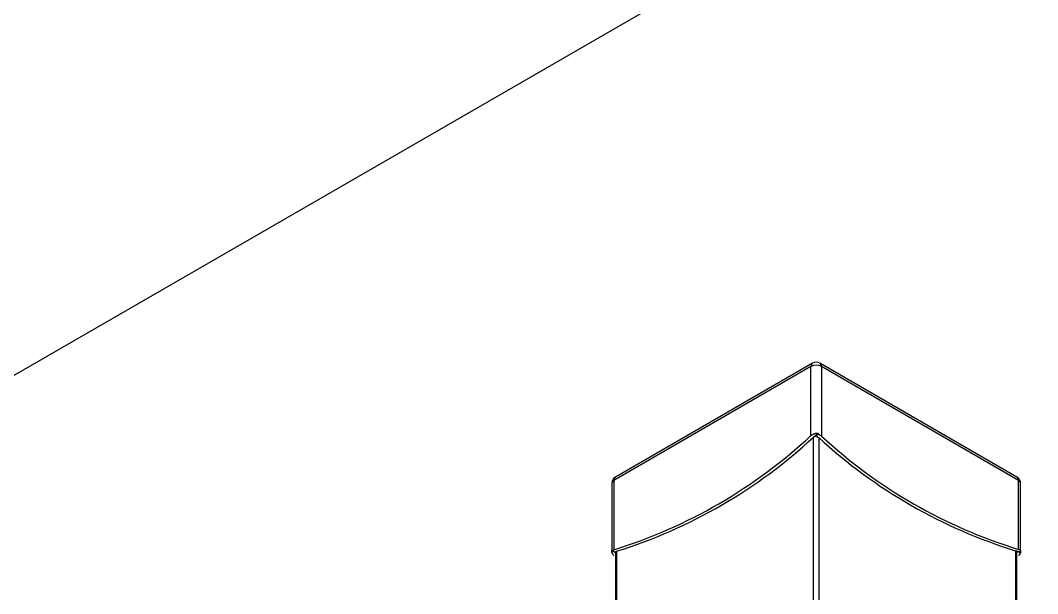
# Model space of a CAD drawing. Header units: millimetres. Extents: x 206 to 880, y 122 to 722.
# Drawn here: x 745.47 to 773.21, y 305.98 to 321.61 of the extents above; entities that cross this region are included whole.
import ezdxf

# ---------------------------------------------------------------- set-up
doc = ezdxf.new("R2010")
doc.units = ezdxf.units.MM

msp = doc.modelspace()

# ---------------------------------------------------------------- linework, layer by layer
at = {"color": 7, "linetype": 'Continuous', "lineweight": 25}
for p, q in [((713.435, 293.539), (826.572, 358.852)), ((767.033, 312.172), (761.659, 309.069)), ((767.075, 312.263), (761.701, 309.161)), ((767.033, 310.291), (767.033, 312.172)), ((772.649, 309.161), (767.275, 312.263)), ((767.316, 312.172), (767.316, 310.279)), ((772.69, 309.069), (767.316, 312.172)), ((767.104, 301.322), (767.104, 310.25)), ((767.123, 310.343), (767.123, 310.347)), ((767.134, 310.336), (767.123, 310.343)), ((767.134, 310.277), (767.226, 310.33)), ((767.134, 310.277), (767.134, 310.27)), ((767.226, 310.359), (767.226, 310.33)), ((767.245, 310.238), (767.245, 301.334)), ((761.659, 309.069), (761.659, 307.177)), ((772.69, 307.189), (772.69, 309.069)), ((761.601, 308.988), (761.601, 307.138)), ((772.749, 307.138), (772.749, 308.988)), ((761.608, 307.175), (761.608, 307.146)), ((761.7, 307.093), (761.608, 307.146)), ((761.619, 307.106), (761.608, 307.099)), ((761.701, 307.115), (761.701, 298.261)), ((761.73, 307.136), (761.73, 298.286)), ((772.619, 298.274), (772.619, 307.148)), ((772.649, 298.249), (772.649, 307.115)), ((772.742, 307.087), (772.65, 307.14)), ((772.742, 307.159), (772.731, 307.152)), ((772.742, 307.159), (772.742, 307.163)), ((772.742, 307.116), (772.742, 307.087)), ((761.608, 307.099), (761.608, 307.103)), ((761.7, 307.093), (761.701, 307.093))]:
    msp.add_line(p, q, dxfattribs=at)
at = {"color": 7, "linetype": 'Continuous', "lineweight": 25, "flags": 128}
msp.add_lwpolyline([(772.65, 307.14), (772.644, 307.139), (772.64, 307.138)], dxfattribs=at)
at = {"color": 7, "linetype": 'Continuous', "lineweight": 25}
for centre, radius, start, end in [((767.133, 312.182), 0.101, 125.698, 185.6204), ((767.175, 311.899), 0.307, 62.6097, 117.3903), ((767.175, 312.09), 0.2, 60.0027, 119.9973), ((767.216, 312.182), 0.101, 354.3796, 54.302), ((757.466, 320.605), 14.067, 287.3407, 312.8495), ((757.537, 320.564), 14.067, 287.3407, 312.8495), ((780.329, 325.151), 19.839, 228.2659, 228.3095), ((753.98, 325.128), 19.839, 311.534, 311.8908), ((776.731, 320.516), 13.985, 227.2961, 252.9052), ((776.801, 320.556), 13.985, 227.2961, 252.9052), ((761.801, 308.988), 0.2, 119.9973, 180), ((761.701, 308.978), 0.101, 114.3747, 174.3052), ((761.759, 309.079), 0.101, 125.698, 185.6204), ((772.549, 308.988), 0.2, 0, 60.0027), ((772.59, 309.079), 0.101, 354.3796, 54.302), ((772.649, 308.978), 0.101, 5.6948, 65.6253), ((759.29, 315.929), 9.125, 284.7104, 284.7837), ((775.019, 315.952), 9.125, 254.9537, 255.5526)]:
    msp.add_arc(centre, radius, start, end, dxfattribs=at)
for points, knots in [([(767.033, 310.291), (767.048, 310.303), (767.075, 310.324), (767.108, 310.337), (767.123, 310.343)], [0, 0, 0, 0, 0.560034, 1, 1, 1, 1]), ([(767.104, 310.25), (767.109, 310.255), (767.118, 310.262), (767.129, 310.268), (767.134, 310.27)], [0, 0, 0, 0, 0.559806, 1, 1, 1, 1]), ([(767.123, 310.347), (767.125, 310.347), (767.129, 310.347), (767.133, 310.347), (767.134, 310.347)], [0, 0, 0, 0, 0.56, 1, 1, 1, 1]), ([(767.134, 310.347), (767.151, 310.351), (767.182, 310.359), (767.213, 310.359), (767.226, 310.359)], [0, 0, 0, 0, 0.559859, 1, 1, 1, 1]), ([(767.134, 310.347), (767.134, 310.345), (767.134, 310.341), (767.134, 310.338), (767.134, 310.336)], [0, 0, 0, 0, 0.559989, 1, 1, 1, 1]), ([(767.134, 310.27), (767.145, 310.271), (767.167, 310.273), (767.208, 310.264), (767.231, 310.248), (767.245, 310.238)], [0, 0, 0, 0, 0.280252, 0.560887, 1, 1, 1, 1]), ([(767.226, 310.33), (767.245, 310.323), (767.278, 310.309), (767.305, 310.288), (767.316, 310.279)], [0, 0, 0, 0, 0.559694, 1, 1, 1, 1]), ([(761.605, 307.108), (761.602, 307.121), (761.598, 307.144), (761.605, 307.166), (761.608, 307.175)], [0, 0, 0, 0, 0.559819, 1, 1, 1, 1]), ([(761.605, 307.108), (761.607, 307.107), (761.612, 307.107), (761.617, 307.106), (761.619, 307.106)], [0, 0, 0, 0, 0.559989, 1, 1, 1, 1]), ([(761.608, 307.103), (761.607, 307.104), (761.606, 307.105), (761.605, 307.107), (761.605, 307.108)], [0, 0, 0, 0, 0.56, 1, 1, 1, 1]), ([(761.608, 307.146), (761.614, 307.153), (761.626, 307.166), (761.649, 307.173), (761.659, 307.177)], [0, 0, 0, 0, 0.558396, 1, 1, 1, 1]), ([(761.702, 307.11), (761.702, 307.114), (761.703, 307.125), (761.719, 307.131), (761.73, 307.136)], [0, 0, 0, 0, 0.330823, 1, 1, 1, 1]), ([(772.619, 307.148), (772.624, 307.147), (772.632, 307.144), (772.638, 307.14), (772.64, 307.138)], [0, 0, 0, 0, 0.559806, 1, 1, 1, 1]), ([(772.64, 307.138), (772.644, 307.131), (772.65, 307.122), (772.648, 307.112), (772.648, 307.11)], [0, 0, 0, 0, 0.815158, 1, 1, 1, 1]), ([(772.69, 307.189), (772.703, 307.185), (772.726, 307.177), (772.737, 307.164), (772.742, 307.159)], [0, 0, 0, 0, 0.559773, 1, 1, 1, 1]), ([(772.731, 307.152), (772.733, 307.153), (772.738, 307.154), (772.743, 307.154), (772.745, 307.155)], [0, 0, 0, 0, 0.560011, 1, 1, 1, 1]), ([(772.742, 307.163), (772.742, 307.161), (772.743, 307.158), (772.744, 307.156), (772.745, 307.155)], [0, 0, 0, 0, 0.56, 1, 1, 1, 1]), ([(772.745, 307.155), (772.747, 307.148), (772.751, 307.136), (772.745, 307.122), (772.742, 307.116)], [0, 0, 0, 0, 0.559705, 1, 1, 1, 1]), ([(761.659, 307.026), (761.646, 307.038), (761.624, 307.061), (761.612, 307.088), (761.608, 307.099)], [0, 0, 0, 0, 0.559975, 1, 1, 1, 1]), ([(772.742, 307.087), (772.735, 307.072), (772.724, 307.046), (772.7, 307.023), (772.69, 307.013)], [0, 0, 0, 0, 0.559772, 1, 1, 1, 1])]:
    msp.add_open_spline(points, degree=3, knots=knots, dxfattribs=at)

doc.saveas('drawing.dxf')
